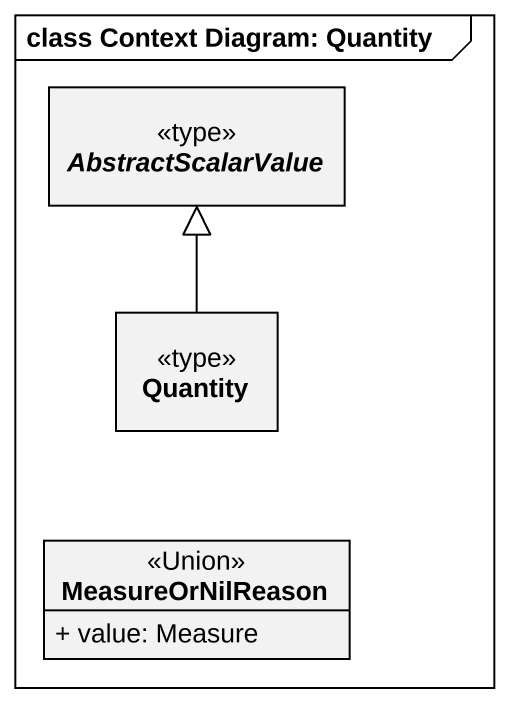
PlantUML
@startuml
mainframe class Context Diagram: Quantity
hide circle
hide empty members
skinparam classAttributeIconSize 0
abstract class AbstractScalarValue <<type>>
class Quantity <<type>>
class MeasureOrNilReason <<Union>> {
  + value: Measure
}
Quantity -up-|> AbstractScalarValue
@enduml
